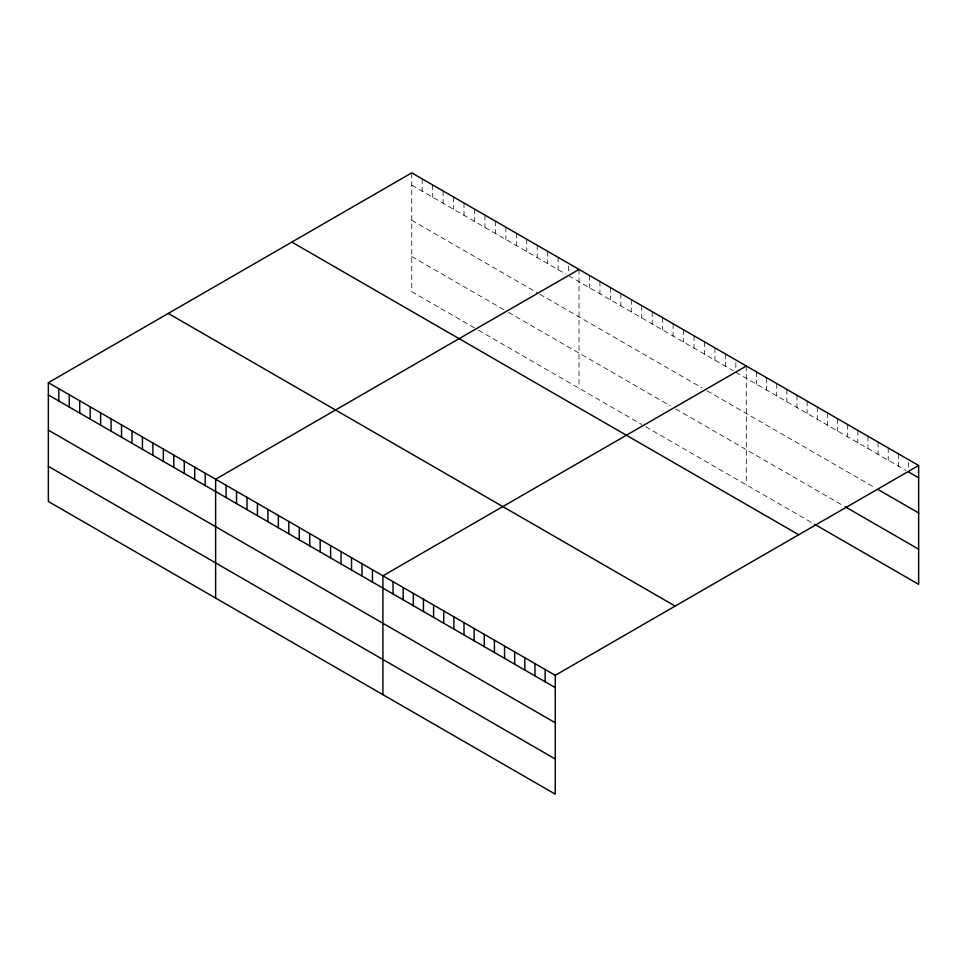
<?xml version="1.0" encoding="UTF-8"?>
<svg xmlns="http://www.w3.org/2000/svg" width="967" height="967" viewBox="0 0 967 967"><rect width="100%" height="100%" fill="white"/><g stroke="black" fill="none" stroke-linecap="round" stroke-linejoin="round"><path stroke-width="0.73" stroke-dasharray="4.83 3.63" d="M474.483 327.898L411.749 291.683L411.749 172.851M411.749 185.156L565.961 274.181M568.572 275.692L733.24 370.76M735.851 372.271L905.982 470.494M411.749 220.307L537.205 292.735M539.828 294.246L701.873 387.803M707.095 390.825L875.558 488.081M411.749 256.533L505.85 310.854M508.461 312.365L670.506 405.922M675.74 408.932L843.877 506.019M478.399 330.17L641.762 424.477M645.678 426.737L813.465 523.618M908.509 462.383L908.509 469.225M898.379 453.801L898.379 466.106M888.238 447.951L888.238 460.244M878.096 442.1L878.096 454.393M867.955 436.238L867.955 448.543M857.826 430.388L857.826 442.693M847.684 424.537L847.684 436.83M837.543 418.687L837.543 430.98M827.414 412.824L827.414 425.129M817.272 406.974L817.272 419.279M807.131 401.124L807.131 413.429M796.989 395.273L796.989 407.566M786.86 389.411L786.86 401.716M776.719 383.561L776.719 395.866M766.577 377.71L766.577 390.015M756.448 371.86L756.448 384.153M746.306 366.01L746.306 484.842M735.851 362.698L735.851 369.539M725.395 353.934L725.395 366.227M714.939 347.89L714.939 360.195M704.484 341.859L704.484 354.164M694.028 335.827L694.028 348.12M683.572 329.783L683.572 342.088M673.117 323.752L673.117 336.057M662.661 317.72L662.661 330.013M652.217 311.676L652.217 323.981M641.762 305.645L641.762 317.95M631.306 299.613L631.306 311.906M620.85 293.569L620.85 305.874M610.395 287.537L610.395 299.83M599.939 281.506L599.939 293.799M589.483 275.462L589.483 287.767M579.028 269.43L579.028 388.263M568.572 266.13L568.572 272.96M558.116 257.355L558.116 269.66M547.66 251.323L547.66 263.616M537.205 245.28L537.205 257.585M526.749 239.248L526.749 251.553M516.305 233.216L516.305 245.509M505.85 227.172L505.85 239.478M495.394 221.141L495.394 233.446M484.938 215.109L484.938 227.402M474.483 209.065L474.483 221.37M464.027 203.034L464.027 215.327M453.571 196.99L453.571 209.295M443.116 190.958L443.116 203.263M432.66 184.927L432.66 197.22M422.204 178.883L422.204 191.188"/><path stroke-width="1.45" d="M48.35 382.666L555.251 675.317L555.251 794.149L48.35 501.498L48.35 382.666L411.749 172.851L918.65 465.502L918.65 584.334L814.734 524.344M579.028 269.43L215.629 479.233L215.629 598.065M746.306 366.01L382.908 575.812L382.908 694.644M555.251 675.317L918.65 465.502M908.509 471.956L918.65 477.807M878.096 489.556L918.65 512.957M845.146 506.744L918.65 549.183M291.829 242.088L798.73 534.739M168.27 313.429L675.171 606.079M48.35 394.959L555.251 687.61M48.35 430.122L555.251 722.772M48.35 466.336L555.251 758.998M545.11 669.466L545.11 681.759M534.969 663.604L534.969 675.909M524.839 657.753L524.839 670.058M514.698 651.903L514.698 664.208M504.556 646.053L504.556 658.346M494.415 640.202L494.415 652.495M484.286 634.34L484.286 646.645M474.144 628.49L474.144 640.795M464.003 622.639L464.003 634.932M453.874 616.789L453.874 629.082M443.732 610.926L443.732 623.231M433.591 605.076L433.591 617.381M423.449 599.226L423.449 611.531M413.32 593.375L413.32 605.668M403.179 587.513L403.179 599.818M393.037 581.663L393.037 593.968M372.452 569.781L372.452 582.074M361.996 563.737L361.996 576.042M351.541 557.705L351.541 570.01M341.085 551.673L341.085 563.966M330.629 545.63L330.629 557.935M320.174 539.598L320.174 551.891M309.718 533.566L309.718 545.859M299.262 527.523L299.262 539.828M288.807 521.491L288.807 533.784M278.351 515.447L278.351 527.752M267.895 509.416L267.895 521.721M257.44 503.384L257.44 515.677M246.996 497.34L246.996 509.645M236.54 491.309L236.54 503.614M226.085 485.277L226.085 497.57M205.173 473.201L205.173 485.507M194.718 467.17L194.718 479.463M184.262 461.126L184.262 473.431M173.806 455.094L173.806 467.387M163.35 449.051L163.35 461.356M152.895 443.019L152.895 455.324M142.439 436.987L142.439 449.28M131.983 430.944L131.983 443.249M121.528 424.912L121.528 437.217M111.084 418.88L111.084 431.173M100.628 412.836L100.628 425.142M90.173 406.805L90.173 419.11M79.717 400.773L79.717 413.066M69.261 394.729L69.261 407.034M58.806 388.698L58.806 401.003"/></g></svg>
